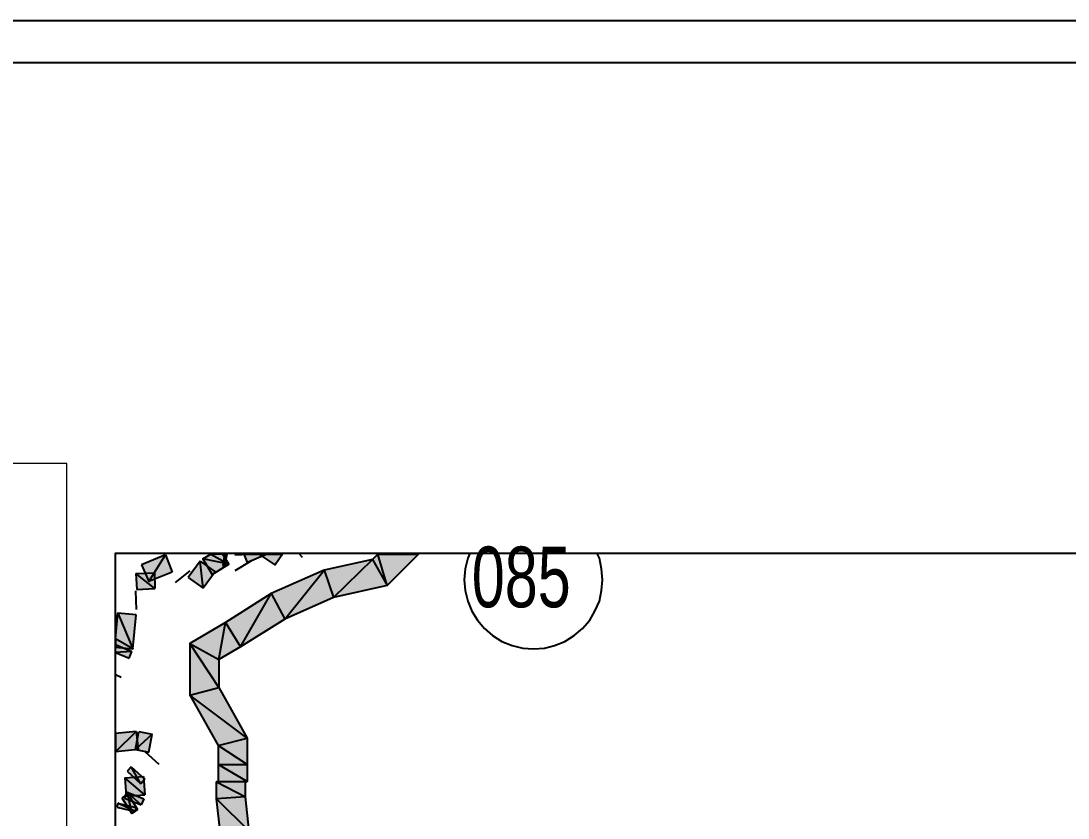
# Model space of a CAD drawing. Header units: millimetres. Extents: x 658 to 813, y 806 to 883.
# Drawn here: x 789.85 to 797.04, y 865.19 to 870.66 of the extents above; entities that cross this region are included whole.
import ezdxf

# ---------------------------------------------------------------- set-up
doc = ezdxf.new("R2010")
doc.units = ezdxf.units.MM
doc.header["$LTSCALE"] = 0.1
doc.linetypes.add('atContinuous2', pattern=[0])
doc.layers.add('arsir', color=14, linetype='Continuous', lineweight=0)
for name, color, linetype in [('BANTU 1', 7, 'Continuous'), ('BAT-PROP', 7, 'Continuous'), ('KLEKTOR1', 7, 'Continuous'), ('LINK NAS BARU', 7, 'Continuous'), ('new', 255, 'Continuous'), ('zat_Mask_solid', 7, 'Continuous')]:
    doc.layers.add(name, color=color, linetype=linetype)
doc.styles.add('Style2', font='arial.ttf', dxfattribs={"height": 0.2})

# ---------------------------------------------------------------- blocks, each defined once
blk = doc.blocks.new('LOKASI')
blk.add_lwpolyline([(20620.645, 3407.919), (20678.101, 3407.919), (20678.101, 3448.549), (20620.645, 3448.549)], close=True)
at = {"color": 7}
blk.add_lwpolyline([(20621.16, 3448.013), (20677.586, 3448.013), (20677.586, 3408.455), (20621.16, 3408.455)], close=True, dxfattribs=at)

msp = doc.modelspace()

# ---------------------------------------------------------------- hatches: boundary and pattern name
at = {"layer": 'BAT-PROP'}
h = msp.add_hatch(color=7, dxfattribs=at)
h.paths.add_polyline_path([(790.6822, 866.9291), (790.7308, 866.8135), (790.8464, 866.9959)])
h.paths.add_polyline_path([(790.7308, 866.8135), (790.8464, 866.9959), (790.892, 866.8774)])
h = msp.add_hatch(color=7, dxfattribs=at)
h.paths.add_polyline_path([(791.0014, 866.8409), (791.1048, 866.7679), (791.0835, 866.9534)])
h.paths.add_polyline_path([(791.1048, 866.7679), (791.0835, 866.9534), (791.1869, 866.8804)])
h = msp.add_hatch(color=7, dxfattribs=at)
h.paths.add_polyline_path([(791.2385, 867.002), (791.1565, 867.002), (791.2811, 866.9321)], flags=17)
h.paths.add_polyline_path([(791.1565, 867.002), (791.2811, 866.9321), (791.1017, 866.9686)])
h = msp.add_hatch(color=7, dxfattribs=at)
h.paths.add_polyline_path([(791.2385, 866.923), (791.2507, 866.9199), (791.2507, 867.002)])
h.paths.add_polyline_path([(791.2507, 866.9199), (791.2507, 867.002), (791.2659, 867.002)])
for points in [[(791.4088, 866.9443), (791.3845, 867.002), (791.5425, 867.002)], [(791.4878, 867.002), (791.6489, 867.002), (791.5973, 866.9291)], [(790.6457, 866.5855), (790.518, 866.5977), (790.6214, 866.3514)]]:
    msp.add_hatch(color=7, dxfattribs=at).paths.add_polyline_path(points)
h = msp.add_hatch(color=7, dxfattribs=at)
h.paths.add_polyline_path([(790.6488, 866.7588), (790.7734, 866.7649), (790.6427, 866.8683)])
h.paths.add_polyline_path([(790.7734, 866.7649), (790.6427, 866.8683), (790.7704, 866.8743)])
h = msp.add_hatch(color=7, dxfattribs=at)
h.paths.add_polyline_path([(790.518, 866.5977), (790.6214, 866.3514), (790.5028, 866.4214)])
h.paths.add_polyline_path([(790.6214, 866.3514), (790.5028, 866.4214), (790.5028, 866.3636)], flags=17)
h = msp.add_hatch(color=7, dxfattribs=at)
h.paths.add_polyline_path([(790.5971, 866.2876), (790.6153, 866.3332), (790.5028, 866.3271)])
h.paths.add_polyline_path([(790.6153, 866.3332), (790.5028, 866.3271), (790.5028, 866.3818)])
h = msp.add_hatch(color=7, dxfattribs=at)
h.paths.add_polyline_path([(790.5028, 865.7708), (790.5028, 865.6462), (790.6457, 865.786)], flags=17)
h.paths.add_polyline_path([(790.5028, 865.6462), (790.6457, 865.786), (790.6579, 865.6614)])
h = msp.add_hatch(color=7, dxfattribs=at)
h.paths.add_polyline_path([(790.7308, 865.6431), (790.7552, 865.7678), (790.6396, 865.6614)])
h.paths.add_polyline_path([(790.7552, 865.7678), (790.6396, 865.6614), (790.664, 865.786)])
h = msp.add_hatch(color=7, dxfattribs=at)
h.paths.add_polyline_path([(790.5819, 865.5124), (790.6761, 865.4273), (790.6092, 865.5428)])
h.paths.add_polyline_path([(790.6761, 865.4273), (790.6092, 865.5428), (790.7035, 865.4577)])
h = msp.add_hatch(color=7, dxfattribs=at)
h.paths.add_polyline_path([(790.5758, 865.3421), (790.7035, 865.3513), (790.5667, 865.4668)])
h.paths.add_polyline_path([(790.7035, 865.3513), (790.5667, 865.4668), (790.6944, 865.4759)])
h = msp.add_hatch(color=7, dxfattribs=at)
h.paths.add_polyline_path([(790.5454, 865.33), (790.6153, 865.2236), (790.588, 865.3573)])
h.paths.add_polyline_path([(790.6153, 865.2236), (790.588, 865.3573), (790.6548, 865.2509)])
h = msp.add_hatch(color=7, dxfattribs=at)
h.paths.add_polyline_path([(790.5636, 865.3269), (790.6792, 865.2813), (790.5788, 865.3725)])
h.paths.add_polyline_path([(790.6792, 865.2813), (790.5788, 865.3725), (790.6974, 865.3239)])
h = msp.add_hatch(color=7, dxfattribs=at)
h.paths.add_polyline_path([(790.512, 865.2661), (790.6366, 865.2357), (790.518, 865.2935)])
h.paths.add_polyline_path([(790.6366, 865.2357), (790.518, 865.2935), (790.6427, 865.2631)])
at = {"layer": 'KLEKTOR1'}
h = msp.add_hatch(color=7, dxfattribs=at)
h.paths.add_polyline_path([(791.0136, 866.0353), (791.2112, 866.087), (791.0136, 866.3879)])
h.paths.add_polyline_path([(791.2112, 866.087), (791.0136, 866.3879), (791.2112, 866.2785)], flags=17)
h = msp.add_hatch(color=7, dxfattribs=at)
h.paths.add_polyline_path([(791.2081, 865.558), (791.4057, 865.558), (791.2081, 865.6887)], flags=16)
h.paths.add_polyline_path([(791.4057, 865.558), (791.2081, 865.6887), (791.4057, 865.7404)])
h = msp.add_hatch(color=7, dxfattribs=at)
h.paths.add_polyline_path([(791.2081, 865.4425), (791.4057, 865.4425), (791.2081, 865.558)], flags=16)
h.paths.add_polyline_path([(791.4057, 865.4425), (791.2081, 865.558), (791.4057, 865.558)])
h = msp.add_hatch(color=7, dxfattribs=at)
h.paths.add_polyline_path([(791.3936, 865.4394), (791.196, 865.4394), (791.3936, 865.3361)], flags=17)
h.paths.add_polyline_path([(791.196, 865.4394), (791.3936, 865.3361), (791.196, 865.3239)])
h = msp.add_hatch(color=7, dxfattribs=at)
h.paths.add_polyline_path([(791.3936, 865.3361), (791.196, 865.3239), (791.4209, 865.102)])
h.paths.add_polyline_path([(791.196, 865.3239), (791.4209, 865.102), (791.2203, 865.105)], flags=17)
at = {"layer": 'zat_Mask_solid'}
for points in [[(791.2811, 866.9321), (791.1017, 866.9686), (791.1656, 866.8622)], [(791.9347, 866.8926), (791.9985, 866.7041), (792.2661, 866.9655)], [(791.9985, 866.7041), (792.2661, 866.9655), (792.3664, 866.7862)], [(792.2661, 866.9655), (792.3664, 866.7862), (792.3026, 867.002)], [(792.3664, 866.7862), (792.3026, 867.002), (792.5822, 867.002)], [(791.5699, 866.7315), (791.6641, 866.5551), (791.9347, 866.8926)], [(791.6641, 866.5551), (791.9347, 866.8926), (791.9985, 866.7041)], [(791.2568, 866.5338), (791.3601, 866.3666), (791.5699, 866.7315)], [(791.3601, 866.3666), (791.5699, 866.7315), (791.6641, 866.5551)], [(791.0136, 866.3879), (791.2112, 866.2785), (791.2568, 866.5338)], [(791.2112, 866.2785), (791.2568, 866.5338), (791.3601, 866.3666)], [(791.4057, 865.7404), (791.0136, 866.0353), (791.2112, 866.087)], [(791.2081, 865.6887), (791.4057, 865.7404), (791.0136, 866.0353)]]:
    msp.add_hatch(color=7, dxfattribs=at).paths.add_polyline_path(points)

# ---------------------------------------------------------------- linework, layer by layer
at = {"layer": 'arsir', "color": 7}
msp.add_lwpolyline([(783.0282, 861.6874), (790.1692, 861.6874), (790.1692, 867.6233), (783.0282, 867.6233)], close=True, dxfattribs=at)
at = {"layer": 'BANTU 1', "color": 7}
msp.add_lwpolyline([(790.4998, 851.9933), (807.3782, 851.9933), (807.3782, 867.0051), (790.4998, 867.0051), (790.4998, 851.9933)], dxfattribs=at)
at = {"layer": 'BAT-PROP', "color": 7, "linetype": 'atContinuous2'}
for p, q in [((790.8464, 866.9959), (790.6822, 866.9291)), ((790.7308, 866.8135), (790.8464, 866.9959)), ((790.7308, 866.8135), (790.8464, 866.9959)), ((790.8464, 866.9959), (790.892, 866.8774)), ((791.0835, 866.9534), (791.0014, 866.8409)), ((791.1048, 866.7679), (791.0835, 866.9534)), ((791.1048, 866.7679), (791.0835, 866.9534)), ((791.0835, 866.9534), (791.1869, 866.8804)), ((791.2507, 867.002), (791.2385, 866.923)), ((791.2507, 866.9199), (791.2507, 867.002)), ((791.2507, 866.9199), (791.2507, 867.002)), ((791.2507, 867.002), (791.2659, 867.002)), ((791.2659, 867.002), (791.2507, 866.9199)), ((790.6822, 866.9291), (790.7308, 866.8135)), ((791.2385, 866.923), (791.2507, 866.9199)), ((790.6427, 866.8683), (790.7704, 866.8743)), ((790.7734, 866.7649), (790.6427, 866.8683)), ((790.6427, 866.8683), (790.6488, 866.7588)), ((790.7734, 866.7649), (790.6427, 866.8683)), ((790.892, 866.8774), (790.7308, 866.8135)), ((790.7704, 866.8743), (790.7734, 866.7649)), ((791.0014, 866.8409), (791.1048, 866.7679)), ((791.1869, 866.8804), (791.1048, 866.7679)), ((790.6488, 866.7588), (790.7734, 866.7649)), ((790.5028, 866.3271), (790.5028, 866.3818)), ((790.5028, 866.3818), (790.6153, 866.3332)), ((790.6153, 866.3332), (790.5028, 866.3271)), ((790.6153, 866.3332), (790.5028, 866.3271)), ((790.5028, 866.3271), (790.5971, 866.2876)), ((790.5971, 866.2876), (790.6153, 866.3332)), ((790.5028, 865.6462), (790.6457, 865.786)), ((790.6457, 865.786), (790.5028, 865.7708)), ((790.5028, 865.6462), (790.6457, 865.786)), ((790.5028, 865.7708), (790.5028, 865.6462)), ((790.6396, 865.6614), (790.664, 865.786)), ((790.7552, 865.7678), (790.6396, 865.6614)), ((790.7552, 865.7678), (790.6396, 865.6614)), ((790.6457, 865.786), (790.6579, 865.6614)), ((790.664, 865.786), (790.7552, 865.7678)), ((790.7308, 865.6431), (790.7552, 865.7678)), ((790.6579, 865.6614), (790.5028, 865.6462)), ((790.6396, 865.6614), (790.7308, 865.6431)), ((790.6092, 865.5428), (790.5819, 865.5124)), ((790.6761, 865.4273), (790.6092, 865.5428)), ((790.6761, 865.4273), (790.6092, 865.5428)), ((790.6092, 865.5428), (790.7035, 865.4577)), ((790.5667, 865.4668), (790.6944, 865.4759)), ((790.7035, 865.3513), (790.5667, 865.4668)), ((790.5667, 865.4668), (790.5758, 865.3421)), ((790.7035, 865.3513), (790.5667, 865.4668)), ((790.5819, 865.5124), (790.6761, 865.4273)), ((790.7035, 865.4577), (790.6761, 865.4273)), ((790.6944, 865.4759), (790.7035, 865.3513)), ((790.588, 865.3573), (790.5454, 865.33)), ((790.5454, 865.33), (790.6153, 865.2236)), ((790.5788, 865.3725), (790.5636, 865.3269)), ((790.5636, 865.3269), (790.6792, 865.2813)), ((790.5758, 865.3421), (790.7035, 865.3513)), ((790.6792, 865.2813), (790.5788, 865.3725)), ((790.6792, 865.2813), (790.5788, 865.3725)), ((790.5788, 865.3725), (790.6974, 865.3239)), ((790.6153, 865.2236), (790.588, 865.3573)), ((790.6153, 865.2236), (790.588, 865.3573)), ((790.588, 865.3573), (790.6548, 865.2509)), ((790.6974, 865.3239), (790.6792, 865.2813)), ((790.518, 865.2935), (790.512, 865.2661)), ((790.512, 865.2661), (790.6366, 865.2357)), ((790.6366, 865.2357), (790.518, 865.2935)), ((790.6366, 865.2357), (790.518, 865.2935)), ((790.518, 865.2935), (790.6427, 865.2631)), ((790.6548, 865.2509), (790.6153, 865.2236)), ((790.6427, 865.2631), (790.6366, 865.2357))]:
    msp.add_line(p, q, dxfattribs=at)
at = {"layer": 'BAT-PROP', "color": 7}
for points in [[(791.1565, 867.002), (791.2811, 866.9321), (791.1017, 866.9686), (791.1565, 867.002)], [(791.2811, 866.9321), (791.1017, 866.9686), (791.1656, 866.8622), (791.2811, 866.9321)], [(791.2385, 867.002), (791.1565, 867.002), (791.2811, 866.9321), (791.2385, 867.002)], [(791.3206, 866.9959), (791.4179, 867.002)], [(791.4301, 866.9534), (791.3206, 866.8865)], [(791.4088, 866.9443), (791.3845, 867.002), (791.5425, 867.002), (791.4088, 866.9443)], [(791.4878, 867.002), (791.6489, 867.002), (791.5973, 866.9291), (791.4878, 867.002)], [(791.7645, 867.002), (791.7827, 866.9807)], [(791.0136, 866.8865), (790.9132, 866.8075)], [(790.6396, 866.7497), (790.6457, 866.622)], [(790.518, 866.5977), (790.6214, 866.3514), (790.5028, 866.4214), (790.518, 866.5977)], [(790.6457, 866.5855), (790.518, 866.5977), (790.6214, 866.3514), (790.6457, 866.5855)], [(790.6214, 866.3514), (790.5028, 866.4214), (790.5028, 866.3636), (790.6214, 866.3514)], [(790.5028, 866.1751), (790.5424, 866.1569)], [(790.7065, 865.6462), (790.8008, 865.561)]]:
    msp.add_lwpolyline(points, dxfattribs=at)
at = {"layer": 'KLEKTOR1', "color": 7}
for points in [[(791.9347, 866.8926), (791.9985, 866.7041), (792.2661, 866.9655), (791.9347, 866.8926)], [(791.9985, 866.7041), (792.2661, 866.9655), (792.3664, 866.7862), (791.9985, 866.7041)], [(792.2661, 866.9655), (792.3664, 866.7862), (792.3026, 867.002), (792.2661, 866.9655)], [(792.3664, 866.7862), (792.3026, 867.002), (792.5822, 867.002), (792.3664, 866.7862)], [(791.5699, 866.7315), (791.6641, 866.5551), (791.9347, 866.8926), (791.5699, 866.7315)], [(791.6641, 866.5551), (791.9347, 866.8926), (791.9985, 866.7041), (791.6641, 866.5551)], [(791.2568, 866.5338), (791.3601, 866.3666), (791.5699, 866.7315), (791.2568, 866.5338)], [(791.3601, 866.3666), (791.5699, 866.7315), (791.6641, 866.5551), (791.3601, 866.3666)], [(791.0136, 866.3879), (791.2112, 866.2785), (791.2568, 866.5338), (791.0136, 866.3879)], [(791.2112, 866.2785), (791.2568, 866.5338), (791.3601, 866.3666), (791.2112, 866.2785)], [(791.0136, 866.0353), (791.2112, 866.087), (791.0136, 866.3879), (791.0136, 866.0353)], [(791.2112, 866.087), (791.0136, 866.3879), (791.2112, 866.2785), (791.2112, 866.087)], [(791.4057, 865.7404), (791.0136, 866.0353), (791.2112, 866.087), (791.4057, 865.7404)], [(791.2081, 865.6887), (791.4057, 865.7404), (791.0136, 866.0353), (791.2081, 865.6887)], [(791.4057, 865.558), (791.2081, 865.6887), (791.4057, 865.7404), (791.4057, 865.558)], [(791.2081, 865.558), (791.4057, 865.558), (791.2081, 865.6887), (791.2081, 865.558)], [(791.2081, 865.4425), (791.4057, 865.4425), (791.2081, 865.558), (791.2081, 865.4425)], [(791.4057, 865.4425), (791.2081, 865.558), (791.4057, 865.558), (791.4057, 865.4425)], [(791.3936, 865.4394), (791.196, 865.4394), (791.3936, 865.3361), (791.3936, 865.4394)], [(791.196, 865.4394), (791.3936, 865.3361), (791.196, 865.3239), (791.196, 865.4394)], [(791.3936, 865.3361), (791.196, 865.3239), (791.4209, 865.102), (791.3936, 865.3361)], [(791.196, 865.3239), (791.4209, 865.102), (791.2203, 865.105), (791.196, 865.3239)]]:
    msp.add_lwpolyline(points, dxfattribs=at)
at = {"layer": 'LINK NAS BARU', "color": 7}
msp.add_lwpolyline([(792.9318, 867.002), (792.9197, 866.9747), (792.9014, 866.9017), (792.8954, 866.8257), (792.9014, 866.7527), (792.9197, 866.6798), (792.947, 866.6099), (792.9866, 866.549), (793.0352, 866.4913), (793.0899, 866.4426), (793.1538, 866.4031), (793.2237, 866.3758), (793.2967, 866.3575), (793.3696, 866.3514), (793.4456, 866.3575), (793.5155, 866.3758), (793.5855, 866.4031), (793.6493, 866.4426), (793.7071, 866.4913), (793.7557, 866.549), (793.7922, 866.6099), (793.8226, 866.6798), (793.8378, 866.7527), (793.8439, 866.8257), (793.8378, 866.9017), (793.8226, 866.9747), (793.8104, 867.002)], dxfattribs=at)

# ---------------------------------------------------------------- block references
at = {"layer": 'new', "color": 7, "xscale": 0.5329260926819188, "yscale": 0.5329260926819188, "zscale": 0.5329260926818719}
msp.add_blockref('LOKASI', (-10206.9488, -967.1635), dxfattribs=at)

# ---------------------------------------------------------------- texts
at = {"layer": 'LINK NAS BARU', "color": 7, "style": 'Style2', "width": 0.7}
msp.add_text('085', height=0.41588, rotation=0.00055, dxfattribs=at).set_placement((792.947, 866.6372))

doc.saveas('drawing.dxf')
